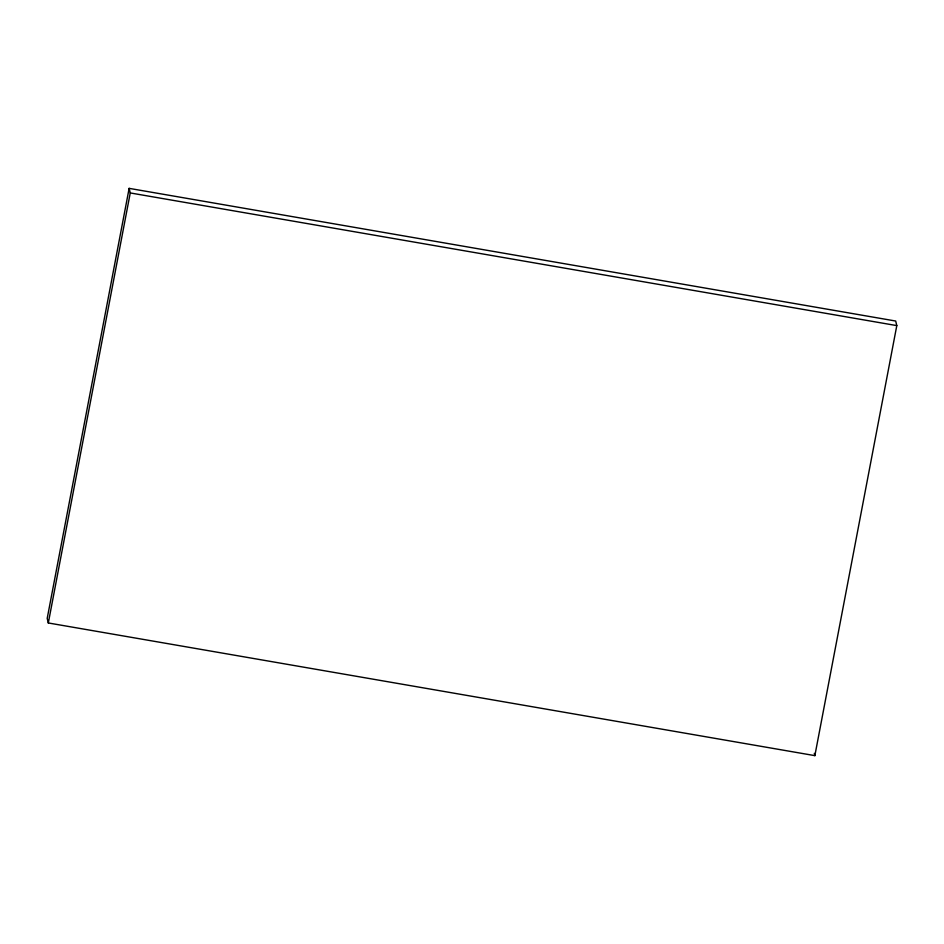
<?xml version="1.0" encoding="UTF-8"?>
<svg xmlns="http://www.w3.org/2000/svg" width="944" height="944" viewBox="0 0 944 944"><rect width="100%" height="100%" fill="white"/><g stroke="black" fill="none" stroke-linecap="round" stroke-linejoin="round"><path stroke-width="1.42" d="M129.139 188.363L47.2 618.391L48.309 622.969L814.861 755.637L896.8 325.609L895.691 321.031L129.139 188.363L130.248 192.942L48.309 622.969M130.248 192.942L896.8 325.609M814.306 753.347L814.861 755.637"/></g></svg>
